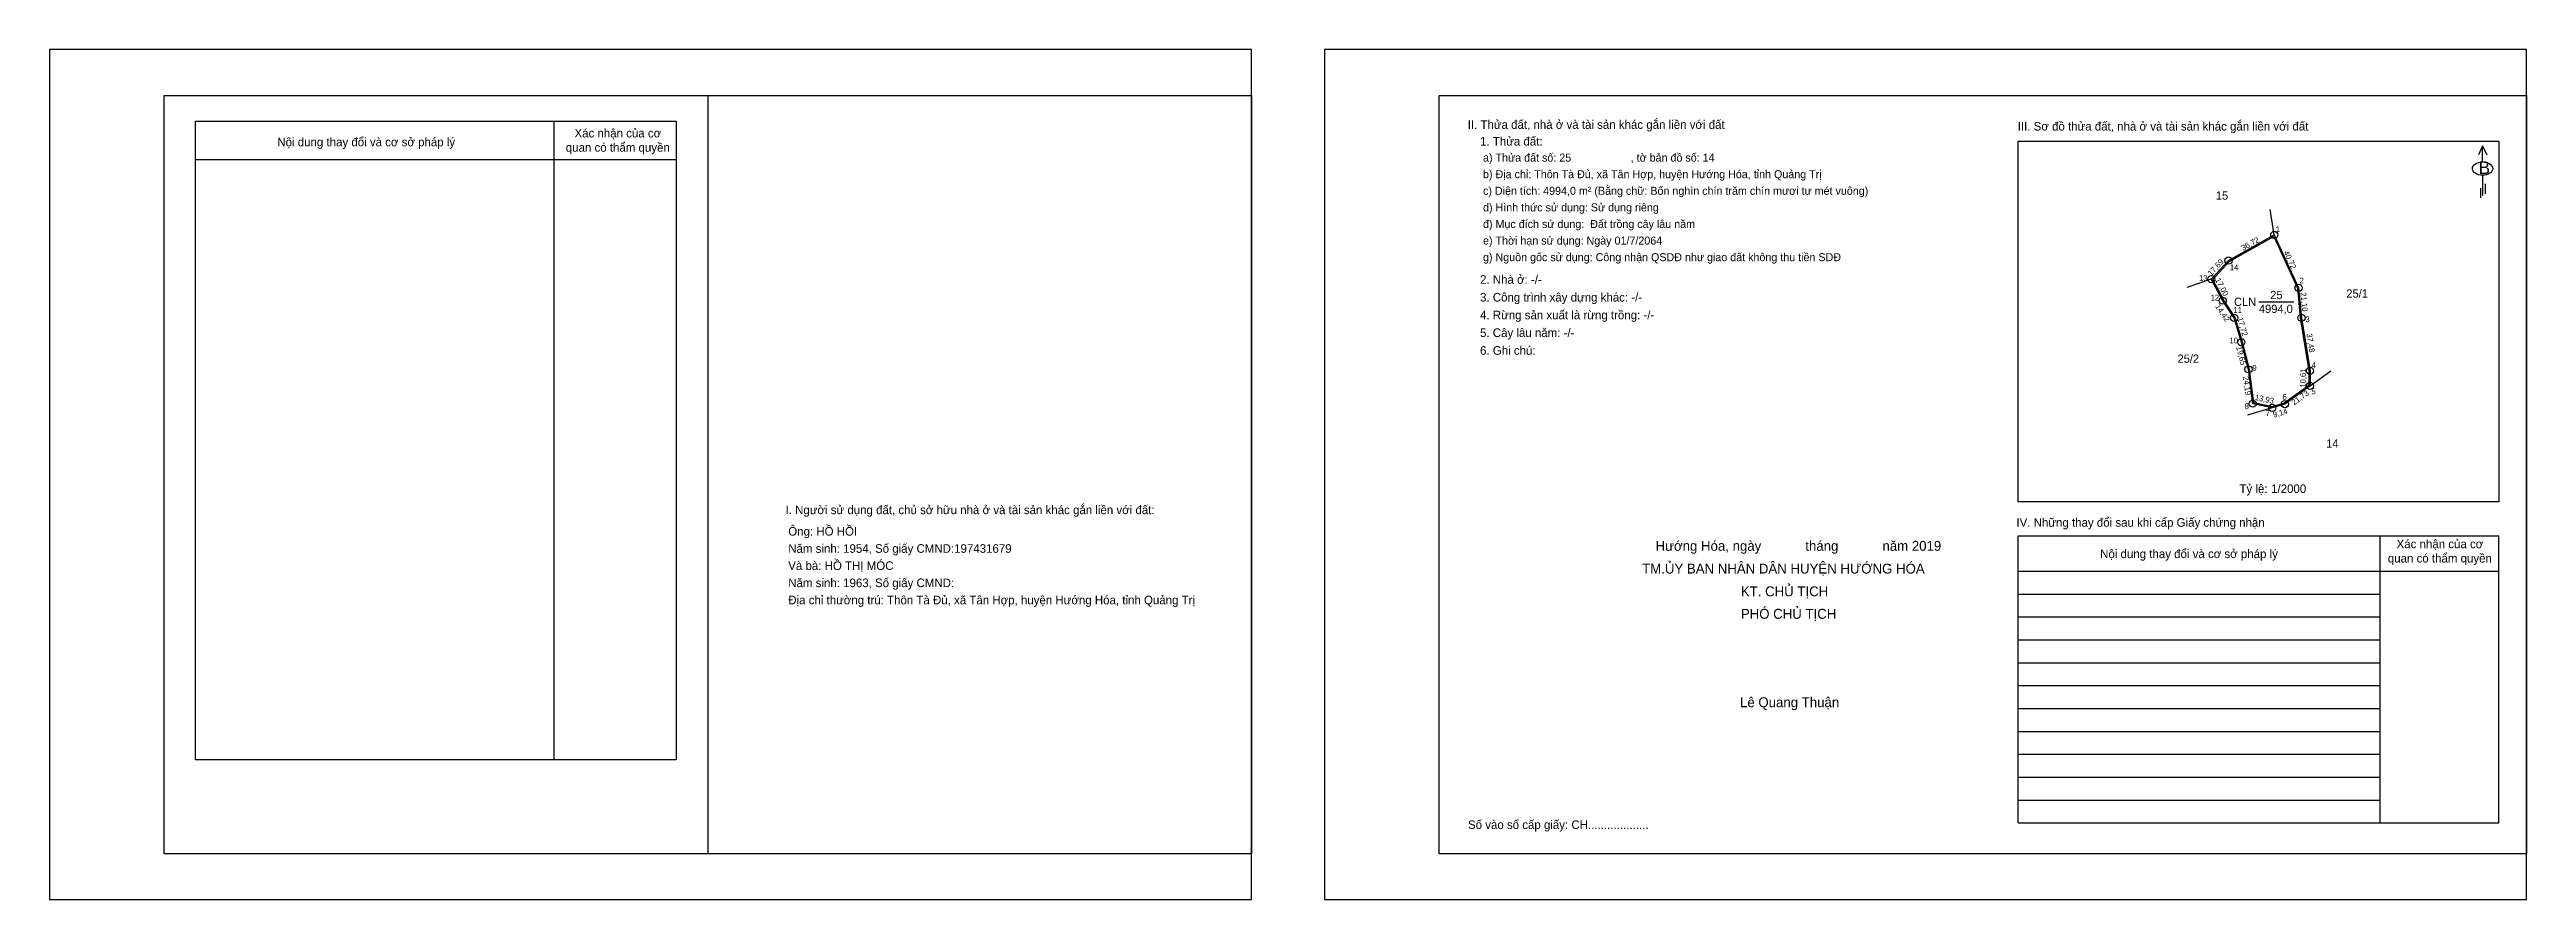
# Model space of a CAD drawing. Extents: x 552363 to 554094, y 1840397 to 1840991.
import ezdxf

# ---------------------------------------------------------------- set-up
doc = ezdxf.new("R2010")
doc.units = 0
for name, color, linetype in [('CanhThua', 7, 'Continuous'), ('ChieuDaiCanhThua', 7, 'Continuous'), ('Khung', 7, 'Continuous'), ('KhungInTrang1', 7, 'Continuous'), ('KhungInTrang2', 7, 'Continuous'), ('Level 19', 7, 'Continuous'), ('Level 2', 7, 'Continuous'), ('MocDinhThua', 7, 'Continuous'), ('NhanDiaChinhThua', 7, 'Continuous'), ('NhanTuCan', 7, 'Continuous'), ('ON', 7, 'Continuous'), ('RauThua', 7, 'Continuous'), ('SoHieuDinhThua', 7, 'Continuous'), ('Template', 7, 'Continuous'), ('ThongTin', 7, 'Continuous')]:
    doc.layers.add(name, color=color, linetype=linetype)

msp = doc.modelspace()

# ---------------------------------------------------------------- linework, layer by layer
at = {"layer": 'CanhThua'}
for p, q in [((553886, 1840843), (553918, 1840861)), ((553918, 1840861), (553935, 1840824)), ((553874, 1840830), (553886, 1840843)), ((553882, 1840815), (553874, 1840830)), ((553935, 1840824), (553937, 1840803)), ((553890, 1840803), (553882, 1840815)), ((553895, 1840786), (553890, 1840803)), ((553937, 1840803), (553943, 1840766)), ((553900, 1840767), (553895, 1840786)), ((553903, 1840743), (553900, 1840767)), ((553943, 1840766), (553943, 1840755.4)), ((553943, 1840755.4), (553925.4, 1840742.7)), ((553916.6, 1840740.1), (553903, 1840743)), ((553925.4, 1840742.7), (553916.6, 1840740.1))]:
    msp.add_line(p, q, dxfattribs=at)
at = {"layer": 'Khung'}
for p, q in [((553334.3, 1840958.5), (554094.3, 1840958.5)), ((553334.3, 1840428.5), (553334.3, 1840958.5)), ((553738.9, 1840674.4), (553738.9, 1840926.6)), ((553738.9, 1840926.6), (554074.9, 1840926.6)), ((554074.9, 1840926.6), (554074.9, 1840674.4)), ((554074.9, 1840674.4), (553738.9, 1840674.4))]:
    msp.add_line(p, q, dxfattribs=at)
msp.add_lwpolyline([(553203.1, 1840428.5), (552443.1, 1840428.5), (552443.1, 1840958.5), (553203.1, 1840958.5)], close=True, dxfattribs=at)
for points in [[(552823.1, 1840958.5), (552823.1, 1840428.5)], [(554094.3, 1840958.5), (554094.3, 1840428.5), (553334.3, 1840428.5)]]:
    msp.add_lwpolyline(points, dxfattribs=at)
at = {"layer": 'KhungInTrang1'}
msp.add_lwpolyline([(552363.1, 1840990.5), (552363.1, 1840396.5), (553203.1, 1840396.5), (553203.1, 1840990.5)], close=True, dxfattribs=at)
at = {"layer": 'KhungInTrang2'}
msp.add_lwpolyline([(553254.3, 1840990.5), (553254.3, 1840396.5), (554094.3, 1840396.5), (554094.3, 1840990.5)], close=True, dxfattribs=at)
at = {"layer": 'Level 2'}
msp.add_lwpolyline([(553942.2, 1840765.9), (553942.2, 1840755.8), (553925, 1840743.4), (553916.6, 1840740.9), (553903.7, 1840743.7), (553900.8, 1840767.2), (553895.8, 1840786.2), (553890.7, 1840803.3), (553882.7, 1840815.4), (553875, 1840829.9), (553886.5, 1840842.4), (553917.6, 1840859.9), (553934.2, 1840823.8), (553936.2, 1840802.9)], close=True, dxfattribs=at)
at = {"layer": 'MocDinhThua'}
for centre in [(553918, 1840861), (553886, 1840843), (553874, 1840830), (553882, 1840815), (553935, 1840824), (553890, 1840803), (553937, 1840803), (553895, 1840786), (553900, 1840767), (553943, 1840766), (553943, 1840755.4), (553903, 1840743), (553916.6, 1840740.1), (553925.4, 1840742.7)]:
    msp.add_circle(centre, 2.5, dxfattribs=at)
at = {"layer": 'NhanDiaChinhThua'}
msp.add_line((553907.3, 1840814.2), (553931.6, 1840814.2), dxfattribs=at)
at = {"layer": 'ON'}
for p, q in [((552465.1, 1840940.5), (552801.1, 1840940.5)), ((552465.1, 1840494.1), (552465.1, 1840940.5)), ((552801.1, 1840940.5), (552801.1, 1840494.1)), ((552465.1, 1840913.7), (552801.1, 1840913.7)), ((553738.9, 1840650.7), (554074.9, 1840650.7)), ((553991.9, 1840650.7), (553991.9, 1840450)), ((553738.9, 1840626), (554074.9, 1840626)), ((553738.9, 1840610), (553991.9, 1840610)), ((553738.9, 1840594), (553991.9, 1840594)), ((553738.9, 1840578), (553991.9, 1840578)), ((553738.9, 1840562), (553991.9, 1840562)), ((553738.9, 1840546), (553991.9, 1840546)), ((553738.9, 1840530), (553991.9, 1840530)), ((553738.9, 1840514), (553991.9, 1840514)), ((553738.9, 1840498), (553991.9, 1840498)), ((553738.9, 1840482), (553991.9, 1840482)), ((553738.9, 1840466), (553991.9, 1840466))]:
    msp.add_line(p, q, dxfattribs=at)
for points in [[(552715.6, 1840940.5), (552715.6, 1840494.1)], [(553738.9, 1840450), (553738.9, 1840650.7)], [(554074.9, 1840450), (554074.9, 1840650.7)], [(552801.1, 1840494.1), (552465.1, 1840494.1)]]:
    msp.add_lwpolyline(points, dxfattribs=at)
at = {"layer": 'RauThua'}
for p, q in [((553916, 1840873), (553915.2, 1840878.8)), ((553918, 1840861), (553916, 1840873)), ((553874, 1840830), (553856.9, 1840824.3)), ((553943, 1840755.4), (553957.6, 1840766)), ((553916.6, 1840740.1), (553899.3, 1840735))]:
    msp.add_line(p, q, dxfattribs=at)
at = {"layer": 'Template'}
for p, q in [((554063.6, 1840923.3), (554060.7, 1840917)), ((554063.6, 1840912), (554063.6, 1840923.3)), ((554063.6, 1840923.3), (554066.5, 1840917)), ((554063.6, 1840902.7), (554063.6, 1840888.4)), ((554062.1, 1840893.7), (554062.1, 1840886.8)), ((554065.3, 1840896.7), (554065.3, 1840889.7)), ((553738.9, 1840450), (554074.9, 1840450))]:
    msp.add_line(p, q, dxfattribs=at)
msp.add_ellipse((554063.6, 1840907.3), major_axis=(7.11, 0), ratio=0.655849, dxfattribs=at)

# ---------------------------------------------------------------- texts
at = {"layer": 'ChieuDaiCanhThua'}
for s, rotation, p in [('36,72', 29.3578, (553896.3, 1840849.7)), ('17,69', 47.2906, (553874, 1840832)), ('40,72', 294.6769, (553924.4, 1840848.8)), ('17,00', 298.0725, (553876.5, 1840829.6)), ('21,10', 275.4403, (553936.3, 1840820.6)), ('14,42', 303.6901, (553876.5, 1840811)), ('17,72', 286.3895, (553892, 1840802.7)), ('19,65', 284.7436, (553891.3, 1840782.5)), ('37,48', 279.211, (553940.4, 1840791.8)), ('10,61', 90, (553940.1, 1840754.2)), ('24,19', 277.125, (553896.2, 1840762)), ('13,93', 347.8995, (553904.2, 1840745.7)), ('21,73', 35.8044, (553931.8, 1840741.7)), ('9,14', 16.5311, (553917.7, 1840733.2))]:
    msp.add_text(s, height=4, rotation=rotation, dxfattribs=at).set_placement(p)
at = {"layer": 'Level 19'}
for s, p in [('25/1', (553968.4, 1840817.1)), ('25/2', (553850.4, 1840771.6))]:
    msp.add_text(s, height=5.78, dxfattribs=at).set_placement(p)
at = {"layer": 'NhanDiaChinhThua'}
for s, p in [('CLN', (553889.9, 1840811.3)), ('25', (553915.2, 1840816.1)), ('4994,0', (553907.3, 1840806.4))]:
    msp.add_text(s, height=5.78, dxfattribs=at).set_placement(p)
at = {"layer": 'NhanTuCan'}
for s, p in [('15', (553877.2, 1840885.6)), ('14', (553954.3, 1840712.3))]:
    msp.add_text(s, height=5.78, dxfattribs=at).set_placement(p)
at = {"layer": 'ON'}
for s, height, p in [('Nội dung thay đổi và cơ sở pháp lý', 6, (552522.3, 1840922.9)), ('quan có thẩm quyền', 6, (552723.9, 1840919.1)), ('Xác nhận của cơ ', 6, (552730, 1840929.1)), ('Tỷ lệ:', 6, (553893.7, 1840680.6)), ('1/2000', 6, (553915.8, 1840680.6)), ('I. Người sử dụng đất, chủ sở hữu nhà ở và tài sản khác gắn liền với đất:', 6, (552877.5, 1840665.8)), ('IV. Những thay đổi sau khi cấp Giấy chứng nhận', 6, (553737.8, 1840657)), ('Xác nhận của cơ ', 6, (554003.5, 1840642)), ('Nội dung thay đổi và cơ sở pháp lý', 6, (553796.3, 1840635.1)), ('quan có thẩm quyền', 6, (553997.4, 1840632)), ('Lê Quang Thuận', 6.907, (553544.6, 1840530.9))]:
    msp.add_text(s, height=height, dxfattribs=at).set_placement(p)
at = {"layer": 'SoHieuDinhThua'}
for s, p in [('1', (553919, 1840863)), ('14', (553887, 1840836.3)), ('13', (553865.4, 1840828.8)), ('12', (553873.5, 1840815.1)), ('2', (553935.7, 1840827.1)), ('11', (553889.4, 1840806.5)), ('3', (553939.8, 1840800)), ('10', (553886.7, 1840785.2)), ('9', (553902.7, 1840766.1)), ('4', (553944.1, 1840768)), ('6', (553923.7, 1840745.8)), ('5', (553944, 1840749.6)), ('8', (553897.3, 1840739.2)), ('7', (553912, 1840734.4))]:
    msp.add_text(s, height=4, dxfattribs=at).set_placement(p)
at = {"layer": 'Template'}
for s, height, p in [('II. Thửa đất, nhà ở và tài sản khác gắn liền với đất', 6, (553354.3, 1840935.1)), ('III. Sơ đồ thửa đất, nhà ở và tài sản khác gắn liền với đất', 6, (553738.7, 1840933.9)), ('B', 9, (554060.8, 1840903.5)), ('Hướng Hóa, ngày            tháng            năm 2019', 6.907, (553485.6, 1840640.2)), ('TM.ỦY BAN NHÂN DÂN HUYỆN HƯỚNG HÓA', 6.907, (553476.2, 1840624.3)), ('KT. CHỦ TỊCH', 6.907, (553545.2, 1840608.4)), ('PHÓ CHỦ TỊCH', 6.907, (553545.2, 1840592.7)), ('Số vào sổ cấp giấy: CH...................', 6, (553354.5, 1840445.8))]:
    msp.add_text(s, height=height, dxfattribs=at).set_placement(p)
at = {"layer": 'ThongTin'}
for s, height, p in [('1. Thửa đất: ', 6, (553362.9, 1840923.4)), (' a) Thửa đất số: 25                    , tờ bản đồ số: 14', 5.6, (553362.9, 1840912.2)), (' b) Địa chỉ: Thôn Tà Đủ, xã Tân Hợp, huyện Hướng Hóa, tỉnh Quảng Trị', 5.6, (553362.9, 1840900.6)), (' c) Diện tích: 4994,0 m² (Bằng chữ: Bốn nghìn chín trăm chín mươi tư mét vuông)', 5.6, (553362.9, 1840889)), (' d) Hình thức sử dụng: Sử dụng riêng', 5.6, (553362.9, 1840877.4)), (' đ) Mục đích sử dụng:  Đất trồng cây lâu năm', 5.6, (553362.9, 1840865.8)), (' e) Thời hạn sử dụng: Ngày 01/7/2064', 5.6, (553362.9, 1840854.2)), ('2. Nhà ở: -/-', 6, (553362.9, 1840826.8)), (' g) Nguồn gốc sử dụng: Công nhận QSDĐ như giao đất không thu tiền SDĐ', 5.6, (553362.9, 1840842.6)), ('3. Công trình xây dựng khác: -/-', 6, (553362.9, 1840814.4)), ('4. Rừng sản xuất là rừng trồng: -/-', 6, (553362.9, 1840802)), ('5. Cây lâu năm: -/-', 6, (553362.9, 1840789.6)), ('6. Ghi chú:', 6, (553362.9, 1840777.2)), ('Ông: HỒ HỒI', 6, (552879.4, 1840650.8)), ('Năm sinh: 1954, Số giấy CMND:197431679', 6, (552879.4, 1840638.8)), ('Và bà: HỒ THỊ MÓC', 6, (552879.4, 1840626.8)), ('Địa chỉ thường trú: Thôn Tà Đủ, xã Tân Hợp, huyện Hướng Hóa, tỉnh Quảng Trị', 6, (552879.4, 1840602.8)), ('Năm sinh: 1963, Số giấy CMND:', 6, (552879.4, 1840614.8))]:
    msp.add_text(s, height=height, dxfattribs=at).set_placement(p)

doc.saveas('drawing.dxf')
